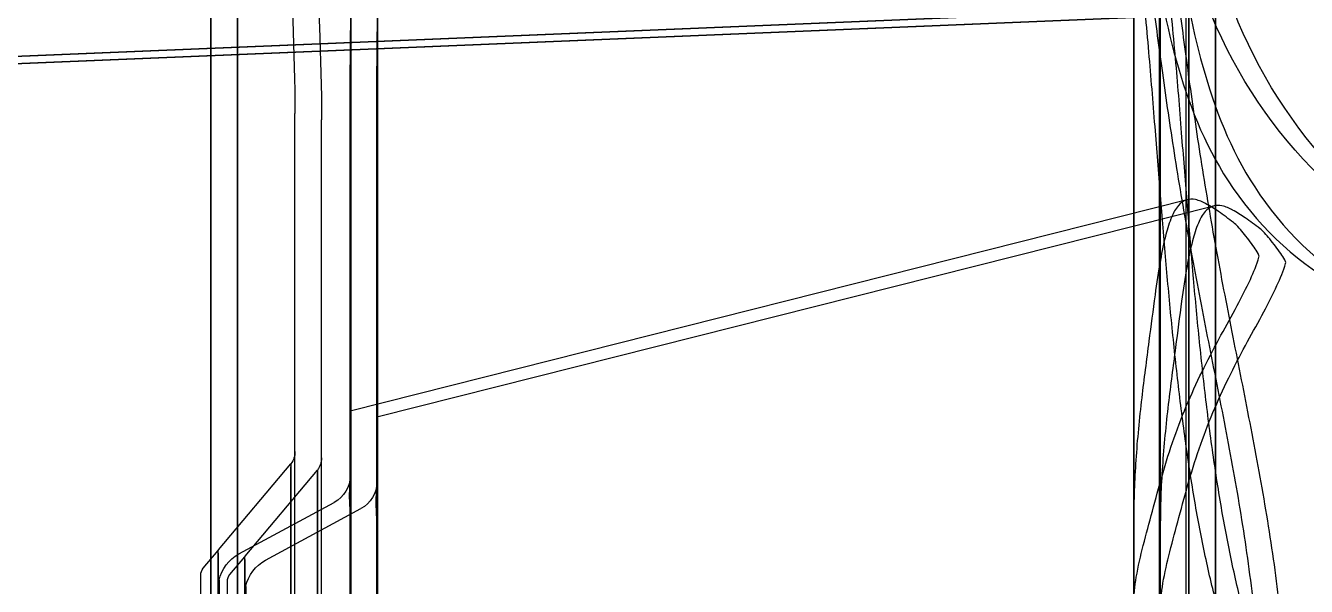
# Model space of a CAD drawing. Header units: millimetres. Extents: x -69706 to 52883, y -6882 to 68885.
# Drawn here: x 7236 to 7489.4, y 25247.2 to 25358.2 of the extents above; entities that cross this region are included whole.
import ezdxf

# ---------------------------------------------------------------- set-up
doc = ezdxf.new("R2010")
doc.units = ezdxf.units.MM
doc.layers.add('ac-SB', color=7, linetype='Continuous', lineweight=13)

# ---------------------------------------------------------------- blocks, each defined once
blk = doc.blocks.new('A$C15852BBE')
at = {"layer": 'ac-SB', "lineweight": -3}
for p, q in [((5901.4, 1795.25), (5901.4, 2374.11)), ((5901.4, 2372.94), (5901.4, 1794.09)), ((5906.66, 1794.02), (5906.66, 2372.87)), ((5906.66, 2371.7), (5906.66, 1792.85)), ((5905.08, 2207.36), (5905.08, 1957.86)), ((5707.78, 2110.12), (5707.78, 1793.59)), ((5707.95, 1791.6), (5707.95, 2110.3)), ((5713.05, 2108.89), (5713.05, 1792.35)), ((5713.22, 1790.36), (5713.22, 2109.06)), ((5713.68, 2109.99), (5713.68, 1795.07)), ((5718.78, 2109.89), (5718.78, 1796.21)), ((5718.95, 2108.75), (5718.95, 1793.83)), ((5724.04, 2108.65), (5724.04, 1794.97)), ((5901.4, 2110.3), (5901.4, 1791.58)), ((5906.66, 2109.07), (5906.66, 1790.34)), ((5884.76, 2103.64), (5884.76, 1865.98)), ((5890.02, 2102.4), (5890.02, 1864.74)), ((5884.76, 2097.64), (5884.76, 1932.91)), ((5885.55, 2097.43), (5885.55, 1935.89)), ((5890.02, 2096.4), (5890.02, 1931.67)), ((5890.81, 2096.19), (5890.81, 1934.66)), ((5899.96, 1953.01), (5899.96, 2095.89)), ((5903.39, 2095.46), (5903.39, 1957.32)), ((5905.04, 2094.13), (5905.04, 1957.6)), ((5905.23, 1951.77), (5905.23, 2094.65)), ((5908.66, 2094.22), (5908.66, 1956.08)), ((5885.55, 1935.3), (5885.55, 2070.77)), ((5899.77, 1958.33), (5899.77, 2072.83)), ((5899.96, 2072.31), (5899.96, 1952.48)), ((5905.04, 1957.09), (5905.04, 2071.59)), ((5905.23, 2071.07), (5905.23, 1951.24)), ((5890.81, 1934.06), (5890.81, 2069.53)), ((5873.81, 1945.79), (5873.81, 2054.73)), ((5879.08, 1944.55), (5879.08, 2053.49)), ((5718.78, 1812.09), (5718.78, 2034.86)), ((5724.04, 1810.86), (5724.04, 2033.62)), ((5873.81, 1865.54), (5873.81, 2035.13)), ((5879.08, 1864.3), (5879.08, 2033.9)), ((5873.81, 2018.93), (5873.81, 1865.54)), ((5879.08, 2017.69), (5879.08, 1864.3)), ((5873.7, 1845.96), (5873.7, 2016.49)), ((5878.97, 1844.72), (5878.97, 2015.25)), ((5873.81, 1937.67), (5873.81, 1995.63)), ((5873.81, 1861.58), (5873.81, 1995.6)), ((5873.81, 1945.8), (5873.81, 1995.54)), ((5873.7, 1845.2), (5873.7, 1992.31)), ((5879.08, 1936.43), (5879.08, 1994.39)), ((5879.08, 1860.34), (5879.08, 1994.36)), ((5879.08, 1944.56), (5879.08, 1994.3)), ((5878.97, 1843.96), (5878.97, 1991.07)), ((5873.81, 1924.81), (5873.81, 1972.17)), ((5873.81, 1860.61), (5873.81, 1972.17)), ((5879.08, 1923.57), (5879.08, 1970.93)), ((5879.08, 1859.37), (5879.08, 1970.93)), ((5718.78, 1955.54), (5718.78, 1966.58)), ((5718.78, 1966.31), (5718.78, 1954.79)), ((5718.78, 1966.31), (5718.78, 1954.79)), ((5718.78, 1964.46), (5718.78, 1955.54)), ((5724.04, 1965.08), (5724.04, 1953.55)), ((5724.04, 1965.08), (5724.04, 1953.55)), ((5724.05, 1954.3), (5724.05, 1965.34)), ((5724.05, 1963.22), (5724.05, 1954.3)), ((5718.78, 1954.79), (5718.78, 1946.49)), ((5902.9, 1955.98), (5899.96, 1952.48)), ((5908.17, 1954.74), (5905.23, 1951.24)), ((5724.04, 1953.55), (5724.04, 1945.25)), ((5895.86, 1953.16), (5876.96, 1942.95)), ((5901.12, 1951.92), (5882.23, 1941.71)), ((5899.85, 1952.35), (5885.55, 1935.3)), ((5905.12, 1951.11), (5890.81, 1934.06)), ((5718.78, 1806.33), (5718.78, 1946.49)), ((5724.04, 1805.09), (5724.04, 1945.25)), ((5873.81, 1931.63), (5873.81, 1938.59)), ((5879.08, 1930.39), (5879.08, 1937.35)), ((5873.81, 1924.81), (5708.18, 1883.03)), ((5879.08, 1923.57), (5713.44, 1881.79)), ((5999.68, 1857.18), (5618.99, 1841.43)), ((5618.99, 1841.43), (5999.68, 1857.18)), ((6004.94, 1855.94), (5624.26, 1840.19)), ((5624.26, 1840.19), (6004.94, 1855.94))]:
    blk.add_line(p, q, dxfattribs=at)
at = {"layer": 'ac-SB', "lineweight": -3, "extrusion": (0, 0, -1)}
for centre, major_axis, start_param, end_param in [((5892.13, 1960.05), (-5.54, 5.54), 2.577454, 3.431633), ((5897.4, 1958.81), (-5.54, 5.54), 2.577454, 3.431633), ((5901.3, 1957.32), (1.48, 1.48), 0.785398, 1.483785), ((5897.08, 1957.86), (5.66, 5.66), 0.785398, 0.881521), ((5661.83, 1955.54), (40.27, 40.27), 0.785401, 0.798649), ((5667.09, 1954.3), (-40.27, 40.27), 2.356198, 2.369445), ((5906.57, 1956.08), (-1.48, 1.48), 2.356194, 3.054582), ((5891.81, 1959.1), (7.42, 7.42), 1.467515, 1.48353), ((5897.08, 1957.86), (-7.42, 7.42), 3.038311, 3.054326), ((5879.81, 1937.67), (-4.24, 4.24), 5.497787, 6.573225), ((5885.08, 1936.43), (-4.24, 4.24), 5.497787, 6.573225), ((5888.76, 1932.91), (-2.83, 2.83), 5.497787, 6.136694), ((5894.02, 1931.67), (-2.83, 2.83), 5.497787, 6.136694)]:
    blk.add_ellipse(centre, major_axis=major_axis, ratio=1, start_param=start_param, end_param=end_param, dxfattribs=at)
at = {"layer": 'ac-SB', "lineweight": -3}
for points, knots in [([(5718.78, 1808.89), (5718.78, 1812.26), (5718.34, 1819.44), (5716.84, 1830.89), (5714.99, 1843.86), (5713.09, 1858.37), (5710.8, 1874.04), (5708.03, 1890.37), (5704.84, 1907.02), (5701.46, 1923.9), (5698.21, 1941.01), (5695.55, 1958.29), (5694.38, 1969.89), (5693.99, 1975.67)], [0, 0, 0, 0, 0.059912, 0.127754, 0.205219, 0.292866, 0.387849, 0.486882, 0.58733, 0.689237, 0.792864, 0.89696, 1, 1, 1, 1]), ([(5724.04, 1807.65), (5724.04, 1811.02), (5723.61, 1818.21), (5722.1, 1829.65), (5720.25, 1842.62), (5718.36, 1857.13), (5716.07, 1872.8), (5713.3, 1889.14), (5710.11, 1905.78), (5706.72, 1922.66), (5703.48, 1939.77), (5700.81, 1957.05), (5699.65, 1968.65), (5699.25, 1974.43)], [0, 0, 0, 0, 0.059912, 0.127754, 0.205219, 0.292866, 0.387849, 0.486882, 0.58733, 0.689237, 0.792864, 0.89696, 1, 1, 1, 1]), ([(5699.05, 1974.19), (5700.13, 1970.99), (5702.12, 1964.38), (5704.59, 1954.09), (5706.67, 1943.24), (5708.45, 1931.8), (5709.97, 1919.86), (5711.28, 1907.56), (5712.44, 1894.97), (5713.51, 1881.95), (5714.58, 1868.2), (5715.75, 1853.58), (5717.18, 1838.7), (5718.4, 1824.8), (5718.78, 1816.03), (5718.78, 1812.09)], [0, 0, 0, 0, 0.06196, 0.126404, 0.193818, 0.264603, 0.338595, 0.414349, 0.491325, 0.570429, 0.653844, 0.744147, 0.839232, 0.927848, 1, 1, 1, 1]), ([(5704.31, 1972.95), (5705.4, 1969.75), (5707.38, 1963.14), (5709.85, 1952.86), (5711.94, 1942), (5713.71, 1930.56), (5715.23, 1918.62), (5716.55, 1906.32), (5717.71, 1893.73), (5718.78, 1880.71), (5719.85, 1866.96), (5721.02, 1852.34), (5722.45, 1837.46), (5723.67, 1823.56), (5724.04, 1814.79), (5724.04, 1810.86)], [0, 0, 0, 0, 0.06196, 0.126404, 0.193818, 0.264603, 0.338595, 0.414349, 0.491325, 0.570429, 0.653844, 0.744147, 0.839232, 0.927848, 1, 1, 1, 1]), ([(5718.78, 1963.25), (5718.78, 1961.4), (5718.33, 1957.42), (5716.87, 1951.28), (5715.05, 1944.56), (5713.15, 1937.42), (5710.85, 1930.16), (5708.09, 1923.06), (5704.93, 1916.31), (5701.6, 1910.02), (5698.43, 1904.28), (5695.78, 1899.18), (5694.43, 1895.92), (5693.99, 1894.41)], [0, 0, 0, 0, 0.075398, 0.16188, 0.257252, 0.358593, 0.462854, 0.567144, 0.668707, 0.766161, 0.856816, 0.935927, 1, 1, 1, 1]), ([(5724.04, 1962.01), (5724.04, 1960.16), (5723.6, 1956.18), (5722.13, 1950.04), (5720.31, 1943.32), (5718.41, 1936.18), (5716.12, 1928.92), (5713.36, 1921.82), (5710.2, 1915.07), (5706.87, 1908.78), (5703.69, 1903.04), (5701.05, 1897.94), (5699.7, 1894.68), (5699.25, 1893.17)], [0, 0, 0, 0, 0.075398, 0.16188, 0.257252, 0.358593, 0.462854, 0.567144, 0.668707, 0.766161, 0.856816, 0.935927, 1, 1, 1, 1]), ([(5699.05, 1887.55), (5700.02, 1886.82), (5701.78, 1885.52), (5704.24, 1883.92), (5706.37, 1882.93), (5708.47, 1882.89), (5710.21, 1884.27), (5711.47, 1886.73), (5712.61, 1890.4), (5713.64, 1895.59), (5714.68, 1902.63), (5715.85, 1911.73), (5717.3, 1922.61), (5718.48, 1934.42), (5718.78, 1942.52), (5718.78, 1946.49)], [0, 0, 0, 0, 0.047891, 0.086548, 0.116361, 0.14005, 0.164986, 0.199433, 0.248455, 0.316495, 0.408708, 0.530242, 0.679486, 0.842885, 1, 1, 1, 1]), ([(5704.31, 1886.31), (5705.29, 1885.59), (5707.04, 1884.28), (5709.51, 1882.68), (5711.64, 1881.69), (5713.74, 1881.65), (5715.48, 1883.03), (5716.74, 1885.49), (5717.87, 1889.16), (5718.9, 1894.35), (5719.95, 1901.4), (5721.12, 1910.49), (5722.56, 1921.37), (5723.74, 1933.18), (5724.04, 1941.28), (5724.04, 1945.25)], [0, 0, 0, 0, 0.047891, 0.086548, 0.116361, 0.14005, 0.164986, 0.199433, 0.248455, 0.316495, 0.408708, 0.530242, 0.679486, 0.842885, 1, 1, 1, 1]), ([(5873.81, 1945.79), (5873.81, 1945.05), (5873.88, 1943.67), (5873.96, 1941.67), (5873.91, 1940.41), (5873.88, 1939.79)], [0, 0, 0, 0, 0.37092, 0.689668, 1, 1, 1, 1]), ([(5879.08, 1944.55), (5879.08, 1943.81), (5879.15, 1942.43), (5879.22, 1940.43), (5879.18, 1939.17), (5879.15, 1938.55)], [0, 0, 0, 0, 0.37092, 0.689668, 1, 1, 1, 1]), ([(5718.78, 1806.33), (5718.78, 1814.31), (5714.03, 1838.69), (5708.08, 1874.3), (5677.37, 1904.84), (5655.12, 1906.6), (5641.91, 1906.6)], [0, 0, 0, 0, 0.169125, 0.530935, 0.733506, 1, 1, 1, 1]), ([(5626.91, 1904.6), (5636.63, 1903.81), (5670.41, 1894.68), (5707.04, 1855.23), (5712.08, 1810.61), (5713.58, 1797.45), (5713.68, 1795.23), (5713.68, 1795.07)], [0, 0, 0, 0, 0.191384, 0.684569, 0.967249, 0.997563, 1, 1, 1, 1]), ([(5632.18, 1903.36), (5641.89, 1902.58), (5675.67, 1893.44), (5712.31, 1853.99), (5717.34, 1809.37), (5718.85, 1796.21), (5718.95, 1793.99), (5718.95, 1793.83)], [0, 0, 0, 0, 0.191384, 0.684569, 0.967249, 0.997563, 1, 1, 1, 1]), ([(5724.04, 1805.09), (5724.04, 1813.07), (5719.29, 1837.45), (5713.35, 1873.06), (5682.64, 1903.6), (5660.39, 1905.36), (5647.18, 1905.36)], [0, 0, 0, 0, 0.169125, 0.530935, 0.733506, 1, 1, 1, 1]), ([(5693.99, 1894.41), (5693.92, 1894.18), (5694.26, 1893.44), (5694.97, 1892.38), (5695.99, 1891), (5697.07, 1889.63), (5698.08, 1888.47), (5698.73, 1887.78), (5699.05, 1887.55)], [0, 0, 0, 0, 0.08328, 0.253406, 0.462519, 0.675313, 0.861279, 1, 1, 1, 1]), ([(5699.25, 1893.17), (5699.19, 1892.94), (5699.53, 1892.2), (5700.24, 1891.14), (5701.26, 1889.76), (5702.34, 1888.39), (5703.35, 1887.23), (5704, 1886.55), (5704.31, 1886.31)], [0, 0, 0, 0, 0.08328, 0.253406, 0.462519, 0.675313, 0.861279, 1, 1, 1, 1]), ([(5873.81, 1865.54), (5873.81, 1861.84), (5873.75, 1855.09), (5873.68, 1845.68), (5873.73, 1839.96), (5873.82, 1837.31)], [0, 0, 0, 0, 0.392586, 0.717929, 1, 1, 1, 1]), ([(5893.43, 1794.79), (5891.5, 1794.95), (5885.49, 1808.31), (5886.22, 1830.75), (5884.76, 1853.8), (5884.76, 1865.98)], [0, 0, 0, 0, 0.07617, 0.498043, 1, 1, 1, 1]), ([(5879.08, 1864.3), (5879.08, 1860.6), (5879.02, 1853.85), (5878.95, 1844.44), (5879, 1838.72), (5879.08, 1836.07)], [0, 0, 0, 0, 0.392586, 0.717929, 1, 1, 1, 1]), ([(5898.7, 1793.55), (5896.76, 1793.72), (5890.76, 1807.07), (5891.49, 1829.52), (5890.02, 1852.56), (5890.02, 1864.74)], [0, 0, 0, 0, 0.07617, 0.498043, 1, 1, 1, 1]), ([(5873.74, 1840.5), (5873.7, 1842.87), (5873.7, 1847.58), (5873.77, 1854.61), (5873.81, 1859.26), (5873.81, 1861.58)], [0, 0, 0, 0, 0.337562, 0.670443, 1, 1, 1, 1]), ([(5879.01, 1839.26), (5878.97, 1841.63), (5878.96, 1846.34), (5879.04, 1853.37), (5879.08, 1858.02), (5879.08, 1860.34)], [0, 0, 0, 0, 0.337562, 0.670443, 1, 1, 1, 1])]:
    blk.add_open_spline(points, degree=3, knots=knots, dxfattribs=at)
for points in [[(5873.88, 1939.79), (5873.87, 1939.54), (5873.82, 1939.28), (5873.82, 1939.03)], [(5879.15, 1938.55), (5879.13, 1938.3), (5879.09, 1938.05), (5879.09, 1937.79)], [(5873.81, 1860.61), (5873.81, 1855.51), (5873.7, 1850.34), (5873.7, 1845.2)], [(5879.08, 1859.37), (5879.08, 1854.27), (5878.97, 1849.1), (5878.97, 1843.96)]]:
    blk.add_open_spline(points, degree=3, dxfattribs=at)

msp = doc.modelspace()

# ---------------------------------------------------------------- block references
at = {"layer": 'ac-SB', "rotation": 180}
msp.add_blockref('A$C15852BBE', (13179.315, 27205.514), dxfattribs=at)

doc.saveas('drawing.dxf')
